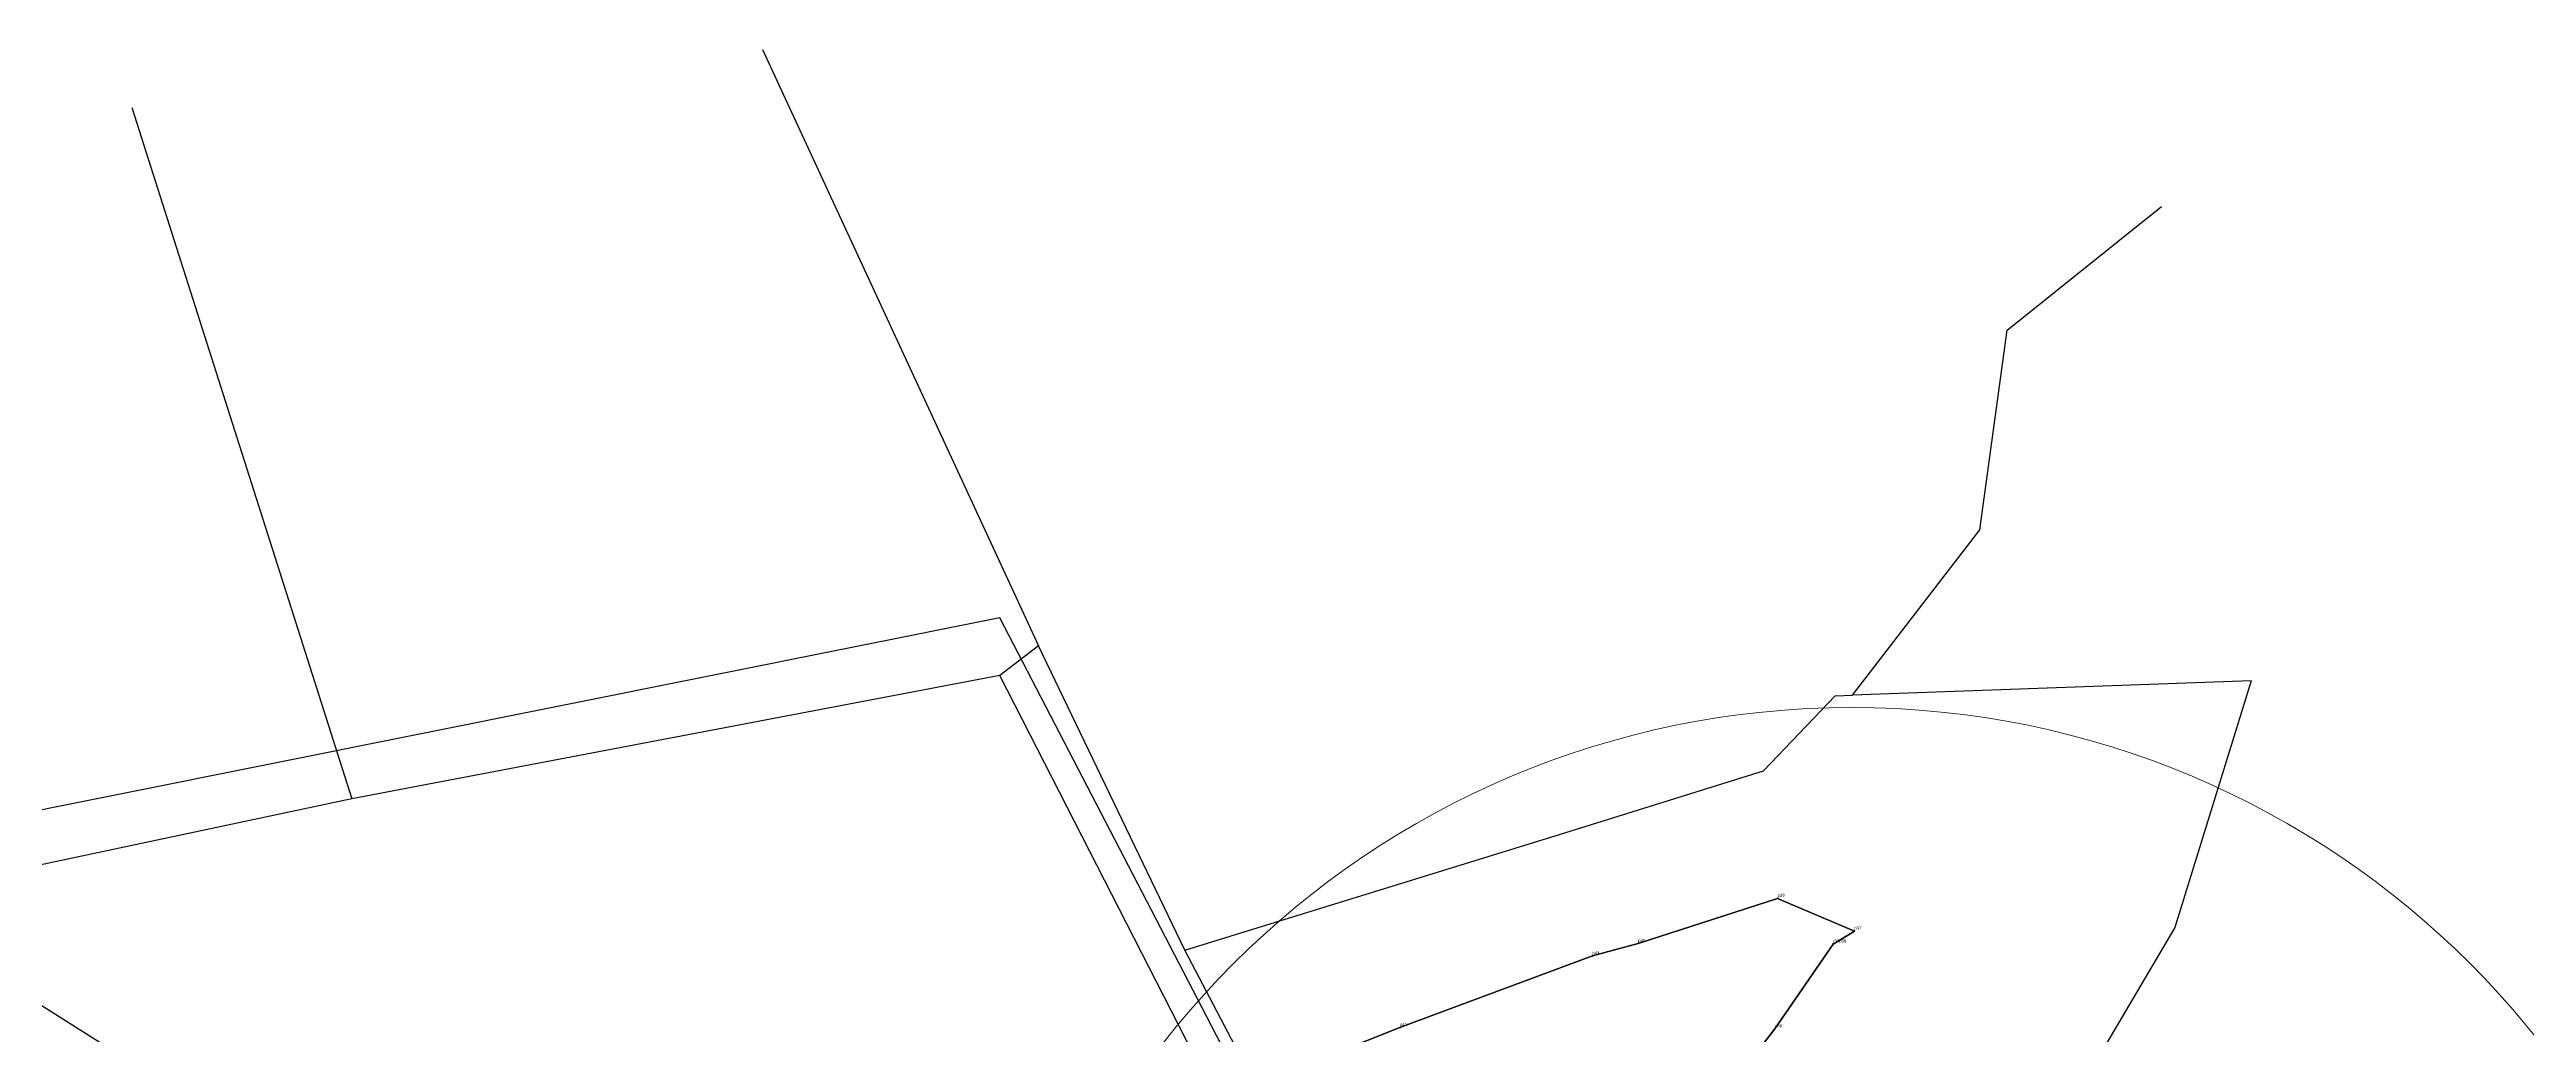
# Model space of a CAD drawing. Header units: millimetres. Extents: x 607233 to 608335, y 1320779 to 1321430.
# Drawn here: x 607713.3 to 608120.5, y 1321267.9 to 1321429.9 of the extents above; entities that cross this region are included whole.
import ezdxf

# ---------------------------------------------------------------- set-up
doc = ezdxf.new("R2010")
doc.units = ezdxf.units.MM
for name, color, linetype in [('2', 1, 'Continuous'), ('4', 7, 'Continuous'), ('CVL_CUADCON_LIN', 8, 'Continuous'), ('CVL_CUADCON_TIT', 1, 'Continuous')]:
    doc.layers.add(name, color=color, linetype=linetype)
doc.layers.add('Point', color=5, linetype='Continuous', lineweight=100)
doc.layers.add('Point_Name', color=1, linetype='Continuous', lineweight=100)
doc.styles.get("Standard").update_dxf_attribs({"font": 'arial.ttf'})

msp = doc.modelspace()

# ---------------------------------------------------------------- linework, layer by layer
at = {"layer": '2', "color": 1, "linetype": 'Continuous'}
for p, q in [((607830.492, 1321429.871), (607875.856, 1321331.801)), ((607726.764, 1321420.346), (607762.985, 1321306.661)), ((607875.856, 1321331.801), (607869.518, 1321326.953)), ((607899.901, 1321281.773), (607875.856, 1321331.801)), ((607869.518, 1321326.953), (607762.985, 1321306.661)), ((608075.209, 1321326.058), (608009.688, 1321323.706))]:
    msp.add_line(p, q, dxfattribs=at)
for points in [[(607762.985, 1321306.661), (607676.693, 1321288.348), (607647.817, 1321366.128), (607531.523, 1321346.042)], [(607995.821, 1321083.441), (607986.626, 1321098.419), (607969.74, 1321134.481), (607912.475, 1321242.903), (607869.518, 1321326.953)], [(608075.209, 1321326.058), (608062.696, 1321285.496), (608020.464, 1321213.928), (608018.329, 1321200.728), (608021.447, 1321176.807), (608039.134, 1321130.899), (608048.741, 1321091.67), (608053.802, 1321056.039), (608059.336, 1321008.091)], [(607899.901, 1321281.773), (607961.671, 1321300.865), (607995.043, 1321311.25), (608006.829, 1321323.603), (608009.688, 1321323.706)], [(608059.336, 1321008.091), (608048.367, 1321021.284), (608036.864, 1321042.613), (608025.387, 1321055.804), (608011.854, 1321076.11), (608001.387, 1321091.339), (607993.481, 1321100.471), (607975.584, 1321134.751), (607938.25, 1321208.645), (607899.901, 1321281.773)]]:
    msp.add_lwpolyline(points, dxfattribs=at)
at = {"layer": '4', "color": 6, "linetype": 'Continuous'}
msp.add_lwpolyline([(608009.688, 1321323.706), (608030.599, 1321350.906), (608035.1, 1321383.708), (608060.471, 1321404.086)], dxfattribs=at)
at = {"layer": 'CVL_CUADCON_LIN', "color": 5, "ltscale": 0.5, "flags": 128}
msp.add_lwpolyline([(607995.821, 1321092.897), (607869.518, 1321336.409), (607676.693, 1321297.804), (607647.817, 1321375.584), (607319.312, 1321321.25), (607329.81, 1321232.954), (607706.007, 1321276.451)], close=True, dxfattribs=at)
at = {"layer": 'CVL_CUADCON_TIT', "color": 2, "lineweight": 30, "ltscale": 0.5, "flags": 128}
for points, elevation in [([(607994.69, 1321265.975), (607996.933, 1321268.858), (608006.479, 1321282.797), (608009.986, 1321284.936), (607997.366, 1321290.306), (607974.447, 1321282.89), (607966.908, 1321280.83), (607935.268, 1321269.063), (607913.49, 1321260.401)], 169.438), ([(607913.49, 1321260.401), (607935.268, 1321269.063), (607966.908, 1321280.83), (607974.447, 1321282.89), (607997.366, 1321290.306), (608009.986, 1321284.936), (608006.479, 1321282.797), (607996.933, 1321268.858), (607994.69, 1321265.975)], 161.558)]:
    msp.add_lwpolyline(points, dxfattribs=dict(at, elevation=elevation))
at = {"layer": 'CVL_CUADCON_TIT', "color": 4, "lineweight": 0, "ltscale": 0.5}
msp.add_circle((608009.559, 1321177.9, 166.716), 143.786, dxfattribs=at)
at = {"layer": 'Point'}
for p in [(607997.366, 1321290.306, 158.116), (607974.447, 1321282.89, 158.458), (608006.479, 1321282.797, 160.025), (608009.986, 1321284.936, 160.636), (607966.908, 1321280.83, 158.586), (607935.268, 1321269.063, 160.97), (607996.933, 1321268.858, 161.67)]:
    msp.add_point(p, dxfattribs=at)

# ---------------------------------------------------------------- texts
at = {"layer": 'Point_Name'}
for s, p in [('p39', (607997.366, 1321290.556)), ('p37', (608009.986, 1321285.186)), ('p41', (607966.908, 1321281.08)), ('p40', (607974.447, 1321283.14)), ('r37p38', (608006.479, 1321283.047)), ('p42', (607935.268, 1321269.313)), ('p36', (607996.933, 1321269.108))]:
    msp.add_text(s, height=0.5, dxfattribs=at).set_placement(p)

doc.saveas('drawing.dxf')
